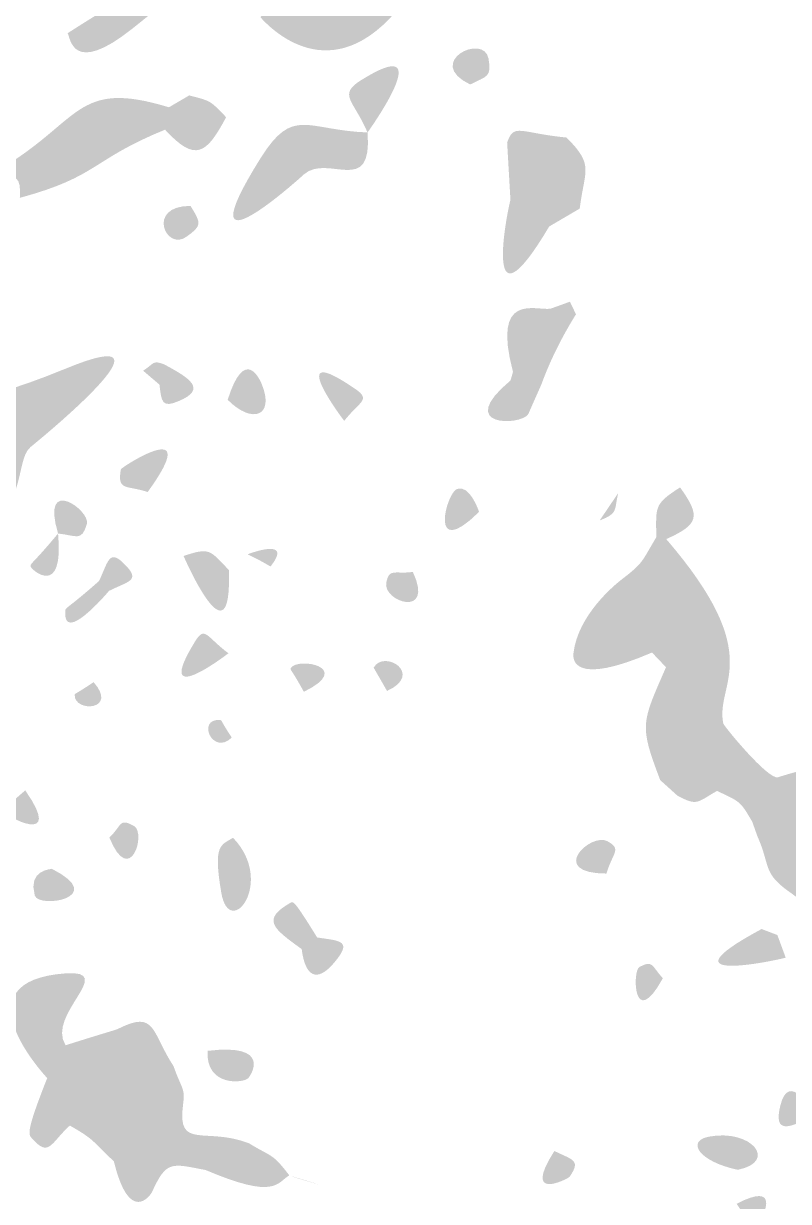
# Model space of a CAD drawing. Header units: millimetres. Extents: x 1296 to 1509, y 27 to 134.
# Drawn here: x 1356.7 to 1365.73, y 58.22 to 72.12 of the extents above; entities that cross this region are included whole.
import ezdxf

# ---------------------------------------------------------------- set-up
doc = ezdxf.new("R2010")
doc.units = ezdxf.units.MM

msp = doc.modelspace()

# ---------------------------------------------------------------- hatches: boundary and pattern name
at = {"true_color": 0x080808, "transparency": 33554687}
h = msp.add_hatch(color=18, dxfattribs=at)
edge = h.paths.add_edge_path(flags=0)
edge.add_spline(control_points=[(1357.225, 72.002), (1357.274, 72.04), (1360.685, 74.202), (1357.989, 72.057), (1357.274, 71.488), (1357.259, 71.953), (1357.225, 72.002)], knot_values=[0, 0, 0, 0, 1, 1, 1, 2, 2, 2, 2], degree=3, periodic=1)
h = msp.add_hatch(color=18, dxfattribs=at)
edge = h.paths.add_edge_path(flags=0)
edge.add_spline(control_points=[(1360.823, 73.518), (1360.823, 73.518), (1361.137, 73.447), (1361.137, 73.447), (1361.137, 73.447), (1361.384, 73.131), (1361.384, 73.131), (1361.384, 73.131), (1361.278, 73.065), (1361.278, 73.065), (1360.962, 72.889), (1360.688, 72.932), (1360.941, 72.674), (1361.089, 72.524), (1361.051, 72.52), (1361.172, 72.347), (1360.334, 71.277), (1359.591, 72.09), (1359.5, 72.19), (1360.044, 73.021), (1359.884, 73.235), (1360.823, 73.518)], knot_values=[0, 0, 0, 0, 1, 1, 1, 2, 2, 2, 3, 3, 3, 4, 4, 4, 5, 5, 5, 6, 6, 6, 7, 7, 7, 7], degree=3, periodic=1)
h = msp.add_hatch(color=18, dxfattribs=at)
edge = h.paths.add_edge_path(flags=0)
edge.add_spline(control_points=[(1360.763, 70.832), (1360.597, 71.218), (1360.409, 71.275), (1360.689, 71.45), (1361.62, 72.032), (1360.792, 70.872), (1360.763, 70.832)], knot_values=[0, 0, 0, 0, 1, 1, 1, 2, 2, 2, 2], degree=3, periodic=1)
h = msp.add_hatch(color=18, dxfattribs=at)
edge = h.paths.add_edge_path(flags=0)
edge.add_spline(control_points=[(1361.974, 71.398), (1361.426, 71.659), (1362.133, 72.01), (1362.19, 71.705), (1362.231, 71.479), (1362.167, 71.498), (1361.974, 71.398)], knot_values=[0, 0, 0, 0, 1, 1, 1, 2, 2, 2, 2], degree=3, periodic=1)
h = msp.add_hatch(color=18, dxfattribs=at)
edge = h.paths.add_edge_path(flags=0)
edge.add_spline(control_points=[(1358.42, 71.129), (1358.42, 71.129), (1358.374, 70.865), (1358.374, 70.865), (1357.494, 70.505), (1357.595, 70.314), (1356.661, 70.061), (1356.676, 70.321), (1356.627, 70.302), (1356.381, 70.372), (1357.397, 70.958), (1357.302, 71.47), (1358.42, 71.129)], knot_values=[0, 0, 0, 0, 1, 1, 1, 2, 2, 2, 3, 3, 3, 4, 4, 4, 4], degree=3, periodic=1)
h = msp.add_hatch(color=18, dxfattribs=at)
edge = h.paths.add_edge_path(flags=0)
edge.add_spline(control_points=[(1358.42, 71.129), (1358.42, 71.129), (1358.659, 71.269), (1358.659, 71.269), (1358.915, 71.203), (1358.905, 71.21), (1359.095, 71.012), (1358.862, 70.576), (1358.733, 70.476), (1358.374, 70.865), (1358.374, 70.865), (1358.42, 71.129), (1358.42, 71.129)], knot_values=[0, 0, 0, 0, 1, 1, 1, 2, 2, 2, 3, 3, 3, 4, 4, 4, 4], degree=3, periodic=1)
h = msp.add_hatch(color=18, dxfattribs=at)
edge = h.paths.add_edge_path(flags=0)
edge.add_spline(control_points=[(1360.763, 70.832), (1360.826, 70.061), (1360.292, 70.59), (1360.011, 70.336), (1359.979, 70.306), (1358.56, 69.022), (1359.499, 70.526), (1359.887, 71.146), (1360.037, 70.859), (1360.763, 70.832)], knot_values=[0, 0, 0, 0, 1, 1, 1, 2, 2, 2, 3, 3, 3, 3], degree=3, periodic=1)
h = msp.add_hatch(color=18, dxfattribs=at)
edge = h.paths.add_edge_path(flags=0)
edge.add_spline(control_points=[(1363.111, 70.772), (1363.441, 70.441), (1363.324, 70.399), (1363.266, 69.934), (1363.266, 69.934), (1362.906, 69.723), (1362.906, 69.723), (1362.524, 69.994), (1362.535, 69.995), (1362.449, 70.034), (1362.449, 70.034), (1362.41, 70.712), (1362.41, 70.712), (1362.489, 70.948), (1362.559, 70.826), (1363.111, 70.772)], knot_values=[0, 0, 0, 0, 1, 1, 1, 2, 2, 2, 3, 3, 3, 4, 4, 4, 5, 5, 5, 5], degree=3, periodic=1)
h = msp.add_hatch(color=18, dxfattribs=at)
edge = h.paths.add_edge_path(flags=0)
edge.add_spline(control_points=[(1362.449, 70.034), (1362.535, 69.995), (1362.524, 69.994), (1362.906, 69.723), (1362.081, 68.334), (1362.431, 69.993), (1362.449, 70.034)], knot_values=[0, 0, 0, 0, 1, 1, 1, 2, 2, 2, 2], degree=3, periodic=1)
h = msp.add_hatch(color=18, dxfattribs=at)
edge = h.paths.add_edge_path(flags=0)
edge.add_spline(control_points=[(1358.674, 69.966), (1358.806, 69.757), (1358.808, 69.731), (1358.624, 69.6), (1358.385, 69.429), (1358.147, 69.967), (1358.674, 69.966)], knot_values=[0, 0, 0, 0, 1, 1, 1, 2, 2, 2, 2], degree=3, periodic=1)
h = msp.add_hatch(color=18, dxfattribs=at)
edge = h.paths.add_edge_path(flags=0)
edge.add_spline(control_points=[(1363.151, 68.836), (1363.151, 68.836), (1363.222, 68.687), (1363.222, 68.687), (1363.182, 68.624), (1362.961, 68.271), (1362.812, 67.855), (1362.812, 67.855), (1362.742, 68.134), (1362.742, 68.134), (1362.571, 68.224), (1362.601, 68.139), (1362.479, 68.008), (1362.228, 68.953), (1362.737, 68.73), (1362.921, 68.753), (1362.921, 68.753), (1363.151, 68.836), (1363.151, 68.836)], knot_values=[0, 0, 0, 0, 1, 1, 1, 2, 2, 2, 3, 3, 3, 4, 4, 4, 5, 5, 5, 6, 6, 6, 6], degree=3, periodic=1)
h = msp.add_hatch(color=18, dxfattribs=at)
edge = h.paths.add_edge_path(flags=0)
edge.add_spline(control_points=[(1355.237, 67.597), (1355.397, 67.585), (1355.978, 67.541), (1357.198, 68.045), (1358.681, 68.658), (1356.85, 67.173), (1356.788, 67.122), (1356.587, 66.959), (1356.771, 66.27), (1356.052, 66.187), (1356.045, 66.426), (1356.037, 66.4), (1356.102, 66.646), (1356.328, 67.028), (1356.109, 67.031), (1355.884, 67.034), (1355.884, 67.034), (1355.715, 66.991), (1355.715, 66.991), (1355.069, 67.051), (1354.922, 67.101), (1354.856, 67.123), (1354.916, 67.467), (1354.989, 67.393), (1355.237, 67.597)], knot_values=[0, 0, 0, 0, 1, 1, 1, 2, 2, 2, 3, 3, 3, 4, 4, 4, 5, 5, 5, 6, 6, 6, 7, 7, 7, 8, 8, 8, 8], degree=3, periodic=1)
h = msp.add_hatch(color=18, dxfattribs=at)
edge = h.paths.add_edge_path(flags=0)
edge.add_spline(control_points=[(1360.488, 67.43), (1360.469, 67.455), (1359.75, 68.406), (1360.624, 67.803), (1360.808, 67.676), (1360.662, 67.656), (1360.488, 67.43)], knot_values=[0, 0, 0, 0, 1, 1, 1, 2, 2, 2, 2], degree=3, periodic=1)
h = msp.add_hatch(color=18, dxfattribs=at)
edge = h.paths.add_edge_path(flags=0)
edge.add_spline(control_points=[(1359.113, 67.679), (1359.321, 68.339), (1359.503, 67.894), (1359.516, 67.861), (1359.669, 67.487), (1359.404, 67.386), (1359.113, 67.679)], knot_values=[0, 0, 0, 0, 1, 1, 1, 2, 2, 2, 2], degree=3, periodic=1)
h = msp.add_hatch(color=18, dxfattribs=at)
edge = h.paths.add_edge_path(flags=0)
edge.add_spline(control_points=[(1362.742, 68.134), (1362.742, 68.134), (1362.45, 67.907), (1362.45, 67.907), (1362.45, 67.907), (1362.479, 68.008), (1362.479, 68.008), (1362.601, 68.139), (1362.571, 68.224), (1362.742, 68.134)], knot_values=[0, 0, 0, 0, 1, 1, 1, 2, 2, 2, 3, 3, 3, 3], degree=3, periodic=1)
h = msp.add_hatch(color=18, dxfattribs=at)
edge = h.paths.add_edge_path(flags=0)
edge.add_spline(control_points=[(1358.361, 68.098), (1358.361, 68.098), (1358.308, 67.858), (1358.308, 67.858), (1358.308, 67.858), (1358.116, 68.022), (1358.116, 68.022), (1358.246, 68.105), (1358.224, 68.15), (1358.361, 68.098)], knot_values=[0, 0, 0, 0, 1, 1, 1, 2, 2, 2, 3, 3, 3, 3], degree=3, periodic=1)
h = msp.add_hatch(color=18, dxfattribs=at)
edge = h.paths.add_edge_path(flags=0)
edge.add_spline(control_points=[(1358.361, 68.098), (1358.676, 67.931), (1358.867, 67.803), (1358.536, 67.664), (1358.34, 67.582), (1358.333, 67.648), (1358.308, 67.858), (1358.308, 67.858), (1358.361, 68.098), (1358.361, 68.098)], knot_values=[0, 0, 0, 0, 1, 1, 1, 2, 2, 2, 3, 3, 3, 3], degree=3, periodic=1)
h = msp.add_hatch(color=18, dxfattribs=at)
edge = h.paths.add_edge_path(flags=0)
edge.add_spline(control_points=[(1362.742, 68.134), (1362.742, 68.134), (1362.812, 67.855), (1362.812, 67.855), (1362.655, 67.506), (1362.672, 67.532), (1362.655, 67.506), (1362.568, 67.373), (1361.782, 67.352), (1362.45, 67.907), (1362.45, 67.907), (1362.742, 68.134), (1362.742, 68.134)], knot_values=[0, 0, 0, 0, 1, 1, 1, 2, 2, 2, 3, 3, 3, 4, 4, 4, 4], degree=3, periodic=1)
h = msp.add_hatch(color=18, dxfattribs=at)
edge = h.paths.add_edge_path(flags=0)
edge.add_spline(control_points=[(1358.169, 66.591), (1357.921, 66.676), (1357.807, 66.596), (1357.853, 66.859), (1357.857, 66.882), (1358.843, 67.52), (1358.169, 66.591)], knot_values=[0, 0, 0, 0, 1, 1, 1, 2, 2, 2, 2], degree=3, periodic=1)
h = msp.add_hatch(color=18, dxfattribs=at)
edge = h.paths.add_edge_path(flags=0)
edge.add_spline(control_points=[(1357.112, 66.102), (1356.9, 66.804), (1357.499, 66.372), (1357.452, 66.214), (1357.389, 66.001), (1357.33, 66.079), (1357.112, 66.102)], knot_values=[0, 0, 0, 0, 1, 1, 1, 2, 2, 2, 2], degree=3, periodic=1)
h = msp.add_hatch(color=18, dxfattribs=at)
edge = h.paths.add_edge_path(flags=0)
edge.add_spline(control_points=[(1362.079, 66.357), (1361.476, 65.762), (1361.691, 66.585), (1361.82, 66.628), (1361.967, 66.678), (1362.069, 66.386), (1362.079, 66.357)], knot_values=[0, 0, 0, 0, 1, 1, 1, 2, 2, 2, 2], degree=3, periodic=1)
h = msp.add_hatch(color=18, dxfattribs=at)
edge = h.paths.add_edge_path(flags=0)
edge.add_spline(control_points=[(1363.719, 66.577), (1363.671, 66.369), (1363.723, 66.343), (1363.501, 66.255), (1363.501, 66.255), (1363.719, 66.577), (1363.719, 66.577)], knot_values=[0, 0, 0, 0, 1, 1, 1, 2, 2, 2, 2], degree=3, periodic=1)
h = msp.add_hatch(color=18, dxfattribs=at)
edge = h.paths.add_edge_path(flags=0)
edge.add_spline(control_points=[(1364.45, 66.646), (1364.696, 66.304), (1364.674, 66.209), (1364.287, 66.036), (1364.287, 66.036), (1364.169, 66.057), (1364.169, 66.057), (1364.168, 66.42), (1364.136, 66.444), (1364.45, 66.646)], knot_values=[0, 0, 0, 0, 1, 1, 1, 2, 2, 2, 3, 3, 3, 3], degree=3, periodic=1)
h = msp.add_hatch(color=18, dxfattribs=at)
edge = h.paths.add_edge_path(flags=0)
edge.add_spline(control_points=[(1357.112, 66.102), (1357.186, 65.333), (1356.799, 65.672), (1356.789, 65.711), (1356.78, 65.751), (1356.813, 65.74), (1357.112, 66.102)], knot_values=[0, 0, 0, 0, 1, 1, 1, 2, 2, 2, 2], degree=3, periodic=1)
h = msp.add_hatch(color=18, dxfattribs=at)
edge = h.paths.add_edge_path(flags=0)
edge.add_spline(control_points=[(1359.349, 65.857), (1359.372, 65.866), (1359.887, 66.06), (1359.626, 65.722), (1359.611, 65.702), (1359.626, 65.722), (1359.349, 65.857)], knot_values=[0, 0, 0, 0, 1, 1, 1, 2, 2, 2, 2], degree=3, periodic=1)
h = msp.add_hatch(color=18, dxfattribs=at)
edge = h.paths.add_edge_path(flags=0)
edge.add_spline(control_points=[(1364.169, 66.057), (1364.169, 66.057), (1364.287, 66.036), (1364.287, 66.036), (1365.489, 64.64), (1364.86, 64.34), (1364.96, 63.861), (1364.966, 63.831), (1365.491, 63.191), (1365.605, 63.227), (1365.656, 63.243), (1366.104, 63.385), (1366.256, 63.364), (1367.082, 62.404), (1367.039, 62.399), (1367.451, 61.203), (1367.112, 60.528), (1366.861, 60.872), (1366.5, 61.538), (1366.375, 62.433), (1366.263, 62.514), (1365.36, 62.537), (1365.36, 62.537), (1365.302, 62.701), (1365.302, 62.701), (1365.157, 62.95), (1365.163, 62.934), (1364.886, 63.066), (1364.643, 63.564), (1364.479, 63.267), (1364.42, 63.009), (1364.42, 63.009), (1364.216, 63.193), (1364.216, 63.193), (1363.966, 63.85), (1363.995, 63.86), (1364.284, 64.525), (1364.284, 64.525), (1364.119, 64.698), (1364.119, 64.698), (1364.103, 64.771), (1363.989, 65.264), (1363.751, 65.552), (1364.025, 65.762), (1363.993, 65.765), (1364.169, 66.057)], knot_values=[0, 0, 0, 0, 1, 1, 1, 2, 2, 2, 3, 3, 3, 4, 4, 4, 5, 5, 5, 6, 6, 6, 7, 7, 7, 8, 8, 8, 9, 9, 9, 10, 10, 10, 11, 11, 11, 12, 12, 12, 13, 13, 13, 14, 14, 14, 15, 15, 15, 15], degree=3, periodic=1)
h = msp.add_hatch(color=18, dxfattribs=at)
edge = h.paths.add_edge_path(flags=0)
edge.add_spline(control_points=[(1357.596, 65.542), (1357.708, 65.783), (1357.716, 65.928), (1357.906, 65.73), (1358.086, 65.544), (1357.946, 65.542), (1357.713, 65.425), (1357.713, 65.425), (1357.596, 65.542), (1357.596, 65.542)], knot_values=[0, 0, 0, 0, 1, 1, 1, 2, 2, 2, 3, 3, 3, 3], degree=3, periodic=1)
h = msp.add_hatch(color=18, dxfattribs=at)
edge = h.paths.add_edge_path(flags=0)
edge.add_spline(control_points=[(1358.593, 65.837), (1358.903, 65.941), (1358.902, 65.907), (1359.127, 65.671), (1359.166, 64.524), (1358.611, 65.795), (1358.593, 65.837)], knot_values=[0, 0, 0, 0, 1, 1, 1, 2, 2, 2, 2], degree=3, periodic=1)
h = msp.add_hatch(color=18, dxfattribs=at)
edge = h.paths.add_edge_path(flags=0)
edge.add_spline(control_points=[(1361.298, 65.648), (1361.556, 65.095), (1360.937, 65.298), (1360.984, 65.525), (1361.02, 65.697), (1361.078, 65.621), (1361.298, 65.648)], knot_values=[0, 0, 0, 0, 1, 1, 1, 2, 2, 2, 2], degree=3, periodic=1)
h = msp.add_hatch(color=18, dxfattribs=at)
edge = h.paths.add_edge_path(flags=0)
edge.add_spline(control_points=[(1357.596, 65.542), (1357.596, 65.542), (1357.713, 65.425), (1357.713, 65.425), (1357.684, 65.39), (1357.167, 64.785), (1357.197, 65.19), (1357.201, 65.233), (1357.227, 65.216), (1357.596, 65.542)], knot_values=[0, 0, 0, 0, 1, 1, 1, 2, 2, 2, 3, 3, 3, 3], degree=3, periodic=1)
h = msp.add_hatch(color=18, dxfattribs=at)
edge = h.paths.add_edge_path(flags=0)
edge.add_spline(control_points=[(1363.751, 65.552), (1363.989, 65.264), (1364.103, 64.771), (1364.119, 64.698), (1363.192, 64.298), (1363.183, 64.614), (1363.192, 64.688), (1363.244, 65.145), (1363.687, 65.501), (1363.751, 65.552)], knot_values=[0, 0, 0, 0, 1, 1, 1, 2, 2, 2, 3, 3, 3, 3], degree=3, periodic=1)
h = msp.add_hatch(color=18, dxfattribs=at)
edge = h.paths.add_edge_path(flags=0)
edge.add_spline(control_points=[(1359.122, 64.689), (1359.095, 64.669), (1358.215, 63.996), (1358.729, 64.83), (1358.846, 65.019), (1358.86, 64.884), (1359.122, 64.689)], knot_values=[0, 0, 0, 0, 1, 1, 1, 2, 2, 2, 2], degree=3, periodic=1)
h = msp.add_hatch(color=18, dxfattribs=at)
edge = h.paths.add_edge_path(flags=0)
edge.add_spline(control_points=[(1360.012, 64.235), (1359.858, 64.515), (1359.845, 64.493), (1359.858, 64.515), (1359.936, 64.648), (1360.609, 64.527), (1360.012, 64.235)], knot_values=[0, 0, 0, 0, 1, 1, 1, 2, 2, 2, 2], degree=3, periodic=1)
h = msp.add_hatch(color=18, dxfattribs=at)
edge = h.paths.add_edge_path(flags=0)
edge.add_spline(control_points=[(1360.993, 64.245), (1360.993, 64.245), (1360.835, 64.52), (1360.835, 64.52), (1360.959, 64.74), (1361.435, 64.445), (1360.993, 64.245)], knot_values=[0, 0, 0, 0, 1, 1, 1, 2, 2, 2, 2], degree=3, periodic=1)
h = msp.add_hatch(color=18, dxfattribs=at)
edge = h.paths.add_edge_path(flags=0)
edge.add_spline(control_points=[(1357.531, 64.349), (1357.828, 64.013), (1357.304, 63.989), (1357.308, 64.197), (1357.309, 64.219), (1357.308, 64.197), (1357.531, 64.349)], knot_values=[0, 0, 0, 0, 1, 1, 1, 2, 2, 2, 2], degree=3, periodic=1)
h = msp.add_hatch(color=18, dxfattribs=at)
edge = h.paths.add_edge_path(flags=0)
edge.add_spline(control_points=[(1359.161, 63.695), (1358.935, 63.474), (1358.74, 63.924), (1359.025, 63.902), (1359.045, 63.9), (1359.025, 63.902), (1359.161, 63.695)], knot_values=[0, 0, 0, 0, 1, 1, 1, 2, 2, 2, 2], degree=3, periodic=1)
h = msp.add_hatch(color=18, dxfattribs=at)
edge = h.paths.add_edge_path(flags=0)
edge.add_spline(control_points=[(1364.42, 63.009), (1364.479, 63.267), (1364.643, 63.564), (1364.886, 63.066), (1364.648, 62.931), (1364.657, 62.884), (1364.42, 63.009)], knot_values=[0, 0, 0, 0, 1, 1, 1, 2, 2, 2, 2], degree=3, periodic=1)
h = msp.add_hatch(color=18, dxfattribs=at)
edge = h.paths.add_edge_path(flags=0)
edge.add_spline(control_points=[(1356.725, 63.072), (1357.201, 62.394), (1356.471, 62.762), (1356.466, 62.845), (1356.464, 62.872), (1356.466, 62.845), (1356.725, 63.072)], knot_values=[0, 0, 0, 0, 1, 1, 1, 2, 2, 2, 2], degree=3, periodic=1)
h = msp.add_hatch(color=18, dxfattribs=at)
edge = h.paths.add_edge_path(flags=0)
edge.add_spline(control_points=[(1357.717, 62.517), (1357.867, 62.654), (1357.827, 62.753), (1358.008, 62.652), (1358.156, 62.568), (1357.961, 61.916), (1357.717, 62.517)], knot_values=[0, 0, 0, 0, 1, 1, 1, 2, 2, 2, 2], degree=3, periodic=1)
h = msp.add_hatch(color=18, dxfattribs=at)
edge = h.paths.add_edge_path(flags=0)
edge.add_spline(control_points=[(1363.581, 62.091), (1362.878, 62.092), (1363.395, 62.579), (1363.592, 62.473), (1363.765, 62.379), (1363.658, 62.344), (1363.581, 62.091)], knot_values=[0, 0, 0, 0, 1, 1, 1, 2, 2, 2, 2], degree=3, periodic=1)
h = msp.add_hatch(color=18, dxfattribs=at)
edge = h.paths.add_edge_path(flags=0)
edge.add_spline(control_points=[(1365.36, 62.537), (1366.263, 62.514), (1366.375, 62.433), (1366.5, 61.538), (1366.44, 61.512), (1366.262, 61.044), (1366.063, 61.502), (1365.97, 61.715), (1365.79, 61.84), (1365.759, 61.861), (1365.414, 62.101), (1365.525, 62.167), (1365.36, 62.537)], knot_values=[0, 0, 0, 0, 1, 1, 1, 2, 2, 2, 3, 3, 3, 4, 4, 4, 4], degree=3, periodic=1)
h = msp.add_hatch(color=18, dxfattribs=at)
edge = h.paths.add_edge_path(flags=0)
edge.add_spline(control_points=[(1359.176, 62.513), (1359.68, 61.992), (1359.135, 61.298), (1359.038, 61.864), (1358.938, 62.444), (1359.036, 62.425), (1359.176, 62.513)], knot_values=[0, 0, 0, 0, 1, 1, 1, 2, 2, 2, 2], degree=3, periodic=1)
h = msp.add_hatch(color=18, dxfattribs=at)
edge = h.paths.add_edge_path(flags=0)
edge.add_spline(control_points=[(1357.039, 62.147), (1357.715, 61.805), (1356.88, 61.674), (1356.837, 61.833), (1356.753, 62.136), (1357.026, 62.141), (1357.039, 62.147)], knot_values=[0, 0, 0, 0, 1, 1, 1, 2, 2, 2, 2], degree=3, periodic=1)
h = msp.add_hatch(color=18, dxfattribs=at)
edge = h.paths.add_edge_path(flags=0)
edge.add_spline(control_points=[(1360.169, 61.337), (1360.169, 61.337), (1359.986, 61.2), (1359.986, 61.2), (1359.656, 61.44), (1359.503, 61.546), (1359.853, 61.746), (1359.889, 61.767), (1359.899, 61.772), (1360.169, 61.337)], knot_values=[0, 0, 0, 0, 1, 1, 1, 2, 2, 2, 3, 3, 3, 3], degree=3, periodic=1)
h = msp.add_hatch(color=18, dxfattribs=at)
edge = h.paths.add_edge_path(flags=0)
edge.add_spline(control_points=[(1365.412, 61.437), (1365.412, 61.437), (1365.598, 61.366), (1365.598, 61.366), (1365.598, 61.366), (1365.696, 61.1), (1365.696, 61.1), (1365.665, 61.083), (1364.129, 60.748), (1365.412, 61.437)], knot_values=[0, 0, 0, 0, 1, 1, 1, 2, 2, 2, 3, 3, 3, 3], degree=3, periodic=1)
h = msp.add_hatch(color=18, dxfattribs=at)
edge = h.paths.add_edge_path(flags=0)
edge.add_spline(control_points=[(1356.155, 60.904), (1356.765, 61.332), (1356.408, 60.404), (1356.391, 60.359), (1356.391, 60.359), (1355.892, 60.762), (1355.892, 60.762), (1355.892, 60.762), (1356.155, 60.904), (1356.155, 60.904)], knot_values=[0, 0, 0, 0, 1, 1, 1, 2, 2, 2, 3, 3, 3, 3], degree=3, periodic=1)
h = msp.add_hatch(color=18, dxfattribs=at)
edge = h.paths.add_edge_path(flags=0)
edge.add_spline(control_points=[(1360.169, 61.337), (1360.42, 61.299), (1360.568, 61.303), (1360.414, 61.096), (1360.196, 60.803), (1360.033, 60.834), (1359.986, 61.2), (1359.986, 61.2), (1360.169, 61.337), (1360.169, 61.337)], knot_values=[0, 0, 0, 0, 1, 1, 1, 2, 2, 2, 3, 3, 3, 3], degree=3, periodic=1)
h = msp.add_hatch(color=18, dxfattribs=at)
edge = h.paths.add_edge_path(flags=0)
edge.add_spline(control_points=[(1364.247, 60.856), (1363.897, 60.221), (1363.887, 60.943), (1363.969, 60.988), (1364.132, 61.079), (1364.115, 60.998), (1364.247, 60.856)], knot_values=[0, 0, 0, 0, 1, 1, 1, 2, 2, 2, 2], degree=3, periodic=1)
h = msp.add_hatch(color=18, dxfattribs=at)
edge = h.paths.add_edge_path(flags=0)
edge.add_spline(control_points=[(1357.201, 60.066), (1357.201, 60.066), (1356.989, 59.859), (1356.989, 59.859), (1356.989, 59.859), (1356.984, 59.679), (1356.984, 59.679), (1356.917, 59.752), (1355.936, 60.825), (1357.203, 60.914), (1357.815, 60.957), (1356.967, 60.427), (1357.201, 60.066)], knot_values=[0, 0, 0, 0, 1, 1, 1, 2, 2, 2, 3, 3, 3, 4, 4, 4, 4], degree=3, periodic=1)
h = msp.add_hatch(color=18, dxfattribs=at)
edge = h.paths.add_edge_path(flags=0)
edge.add_spline(control_points=[(1357.201, 60.066), (1357.786, 60.251), (1357.786, 60.242), (1357.833, 60.266), (1358.268, 60.481), (1358.212, 60.22), (1358.474, 59.82), (1358.578, 59.529), (1358.613, 59.566), (1358.586, 59.36), (1358.514, 58.824), (1358.852, 59.108), (1359.364, 58.91), (1359.364, 58.91), (1358.854, 58.594), (1358.854, 58.594), (1358.444, 58.673), (1358.391, 58.708), (1358.22, 58.334), (1358.2, 58.292), (1357.952, 57.946), (1357.77, 58.697), (1357.799, 58.762), (1358.047, 59.328), (1357.736, 59.591), (1357.695, 59.626), (1357.593, 59.713), (1357.251, 59.119), (1357.022, 58.912), (1357.007, 58.734), (1356.8, 58.972), (1356.762, 59.016), (1356.734, 59.048), (1356.984, 59.679), (1356.984, 59.679), (1356.989, 59.859), (1356.989, 59.859), (1356.989, 59.859), (1357.201, 60.066), (1357.201, 60.066)], knot_values=[0, 0, 0, 0, 1, 1, 1, 2, 2, 2, 3, 3, 3, 4, 4, 4, 5, 5, 5, 6, 6, 6, 7, 7, 7, 8, 8, 8, 9, 9, 9, 10, 10, 10, 11, 11, 11, 12, 12, 12, 13, 13, 13, 13], degree=3, periodic=1)
h = msp.add_hatch(color=18, dxfattribs=at)
edge = h.paths.add_edge_path(flags=0)
edge.add_spline(control_points=[(1358.875, 60), (1359.642, 60.093), (1359.387, 59.713), (1359.356, 59.678), (1359.304, 59.62), (1358.854, 59.571), (1358.875, 60)], knot_values=[0, 0, 0, 0, 1, 1, 1, 2, 2, 2, 2], degree=3, periodic=1)
h = msp.add_hatch(color=18, dxfattribs=at)
edge = h.paths.add_edge_path(flags=0)
edge.add_spline(control_points=[(1366.033, 59.248), (1365.749, 59.086), (1365.548, 59.008), (1365.632, 59.352), (1365.737, 59.783), (1366.017, 59.277), (1366.033, 59.248)], knot_values=[0, 0, 0, 0, 1, 1, 1, 2, 2, 2, 2], degree=3, periodic=1)
h = msp.add_hatch(color=18, dxfattribs=at)
edge = h.paths.add_edge_path(flags=0)
edge.add_spline(control_points=[(1357.251, 59.119), (1357.593, 59.713), (1357.695, 59.626), (1357.736, 59.591), (1358.047, 59.328), (1357.799, 58.762), (1357.77, 58.697), (1357.505, 58.946), (1357.545, 58.951), (1357.251, 59.119)], knot_values=[0, 0, 0, 0, 1, 1, 1, 2, 2, 2, 3, 3, 3, 3], degree=3, periodic=1)
h = msp.add_hatch(color=18, dxfattribs=at)
edge = h.paths.add_edge_path(flags=0)
edge.add_spline(control_points=[(1365.131, 58.597), (1364.67, 58.694), (1364.519, 58.937), (1364.79, 58.988), (1365.291, 59.083), (1365.611, 58.694), (1365.131, 58.597)], knot_values=[0, 0, 0, 0, 1, 1, 1, 2, 2, 2, 2], degree=3, periodic=1)
h = msp.add_hatch(color=18, dxfattribs=at)
edge = h.paths.add_edge_path(flags=0)
edge.add_spline(control_points=[(1359.364, 58.91), (1359.628, 58.747), (1359.637, 58.8), (1359.84, 58.531), (1359.692, 58.446), (1359.685, 58.24), (1358.854, 58.594), (1358.854, 58.594), (1359.364, 58.91), (1359.364, 58.91)], knot_values=[0, 0, 0, 0, 1, 1, 1, 2, 2, 2, 3, 3, 3, 3], degree=3, periodic=1)
h = msp.add_hatch(color=18, dxfattribs=at)
edge = h.paths.add_edge_path(flags=0)
edge.add_spline(control_points=[(1362.967, 58.819), (1363.19, 58.71), (1363.282, 58.712), (1363.147, 58.515), (1363.131, 58.492), (1362.575, 58.206), (1362.967, 58.819)], knot_values=[0, 0, 0, 0, 1, 1, 1, 2, 2, 2, 2], degree=3, periodic=1)
h = msp.add_hatch(color=18, dxfattribs=at)
edge = h.paths.add_edge_path(flags=0)
edge.add_spline(control_points=[(1359.858, 58.525), (1359.858, 58.525), (1360.202, 58.42), (1360.202, 58.42), (1359.936, 58.494), (1359.882, 58.516), (1359.858, 58.525)], knot_values=[0, 0, 0, 0, 1, 1, 1, 2, 2, 2, 2], degree=3, periodic=1)
edge = h.paths.add_edge_path(flags=0)
edge.add_spline(control_points=[(1359.858, 58.525), (1359.858, 58.525), (1359.84, 58.531), (1359.84, 58.531), (1359.846, 58.529), (1359.851, 58.528), (1359.858, 58.525)], knot_values=[0, 0, 0, 0, 1, 1, 1, 2, 2, 2, 2], degree=3, periodic=1)
h = msp.add_hatch(color=18, dxfattribs=at)
edge = h.paths.add_edge_path(flags=0)
edge.add_spline(control_points=[(1365.117, 58.196), (1365.626, 58.462), (1365.434, 58.065), (1365.415, 58.047), (1365.243, 57.879), (1365.252, 58.008), (1365.117, 58.196)], knot_values=[0, 0, 0, 0, 1, 1, 1, 2, 2, 2, 2], degree=3, periodic=1)

doc.saveas('drawing.dxf')
